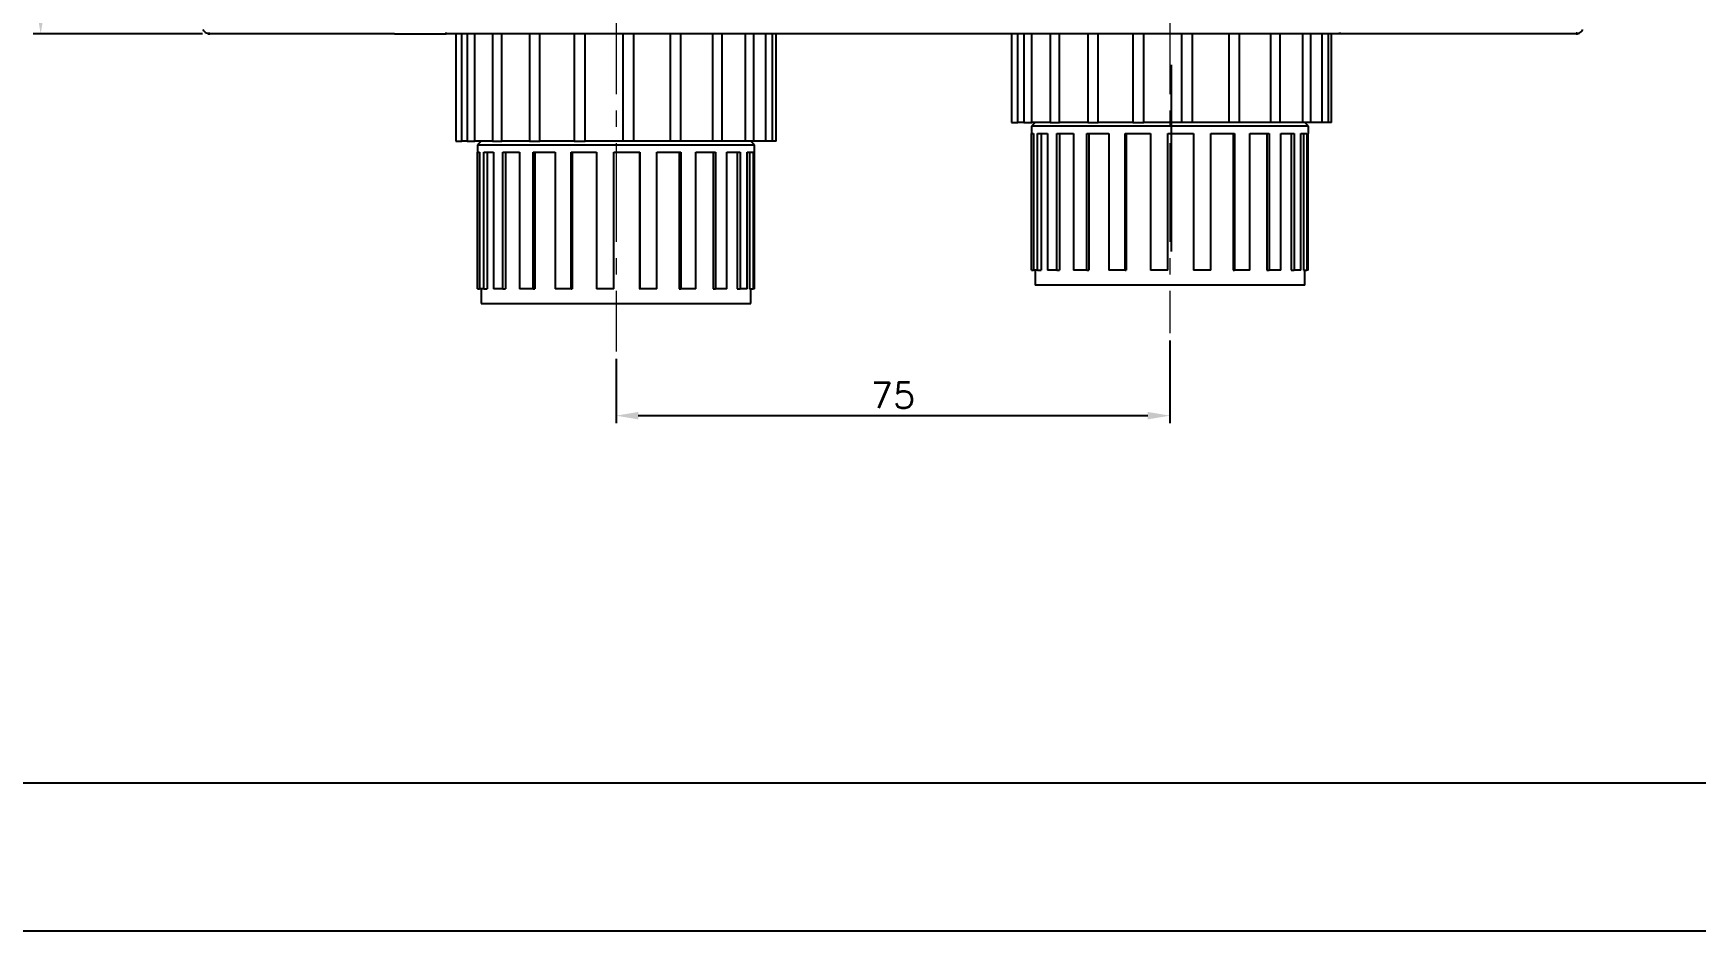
# Model space of a CAD drawing. Extents: x 39169 to 40010, y 18423 to 19017.
# Drawn here: x 39559.3 to 39784.4, y 18423.4 to 18545 of the extents above; entities that cross this region are included whole.
import ezdxf

# ---------------------------------------------------------------- set-up
doc = ezdxf.new("R2010")
doc.units = 0
doc.header["$LTSCALE"] = 7
doc.header["$MEASUREMENT"] = 0
doc.linetypes.add('CENTER2', pattern=[28.575, 19.05, -3.175, 3.175, -3.175])
doc.layers.get('0').update_dxf_attribs({"color": 2, "linetype": 'CONTINUOUS'})
for name, color, linetype in [('DIM', 2, 'CONTINUOUS'), ('DWG', 7, 'CONTINUOUS'), ('TXT', 4, 'CONTINUOUS')]:
    doc.layers.add(name, color=color, linetype=linetype)
doc.layers.add('중심선', color=1, linetype='CENTER2', lineweight=9)
doc.styles.add('GHS', font='romans', dxfattribs={"bigfont": 'ghs'})

# ---------------------------------------------------------------- blocks, each defined once
blk = doc.blocks.new('BORDER')
blk.add_line((0, 0), (1, 0))

msp = doc.modelspace()

# ---------------------------------------------------------------- linework, layer by layer
at = {"layer": 'DIM'}
for p, q in [((39582.2, 18544.86), (39559.29, 18544.86)), ((39713.2, 18503.36), (39713.2, 18492.17)), ((39638.2, 18500.86), (39638.2, 18492.17)), ((39710.2, 18493.17), (39641.2, 18493.17))]:
    msp.add_line(p, q, dxfattribs=at)
for points in [[(39559.79, 18547.86), (39560.79, 18547.86), (39560.29, 18544.86)], [(39641.2, 18493.67), (39641.2, 18492.67), (39638.2, 18493.17)], [(39710.2, 18493.67), (39710.2, 18492.67), (39713.2, 18493.17)]]:
    msp.add_solid(points, dxfattribs=at)
at = {"layer": 'DWG'}
for p, q in [((39736.2, 18544.86), (39615.19, 18544.86)), ((39616.51, 18544.86), (39616.51, 18530.36)), ((39617.33, 18530.36), (39617.33, 18544.86)), ((39618.05, 18544.86), (39618.05, 18530.36)), ((39619.1, 18530.36), (39619.1, 18544.86)), ((39621.48, 18544.86), (39621.48, 18530.36)), ((39622.73, 18530.36), (39622.73, 18544.86)), ((39626.48, 18544.86), (39626.48, 18530.36)), ((39627.88, 18530.36), (39627.88, 18544.86)), ((39632.55, 18544.86), (39632.55, 18530.36)), ((39634.03, 18530.36), (39634.03, 18544.86)), ((39639.1, 18544.86), (39639.1, 18530.36)), ((39640.6, 18530.36), (39640.6, 18544.86)), ((39645.54, 18544.86), (39645.54, 18530.36)), ((39646.99, 18530.36), (39646.99, 18544.86)), ((39651.26, 18544.86), (39651.26, 18530.36)), ((39652.59, 18530.36), (39652.59, 18544.86)), ((39655.7, 18544.86), (39655.7, 18530.36)), ((39656.86, 18530.36), (39656.86, 18544.86)), ((39658.43, 18544.86), (39658.43, 18530.36)), ((39659.37, 18530.36), (39659.37, 18544.86)), ((39659.88, 18530.36), (39659.88, 18544.86)), ((39691.77, 18544.86), (39691.77, 18532.86)), ((39692.61, 18532.86), (39692.61, 18544.86)), ((39693.43, 18544.86), (39693.43, 18532.86)), ((39694.5, 18532.86), (39694.5, 18544.86)), ((39696.98, 18544.86), (39696.98, 18532.86)), ((39698.24, 18532.86), (39698.24, 18544.86)), ((39702.07, 18544.86), (39702.07, 18532.86)), ((39703.47, 18532.86), (39703.47, 18544.86)), ((39708.19, 18544.86), (39708.19, 18532.86)), ((39709.67, 18532.86), (39709.67, 18544.86)), ((39714.75, 18544.86), (39714.75, 18532.86)), ((39716.25, 18532.86), (39716.25, 18544.86)), ((39721.16, 18544.86), (39721.16, 18532.86)), ((39722.6, 18532.86), (39722.6, 18544.86)), ((39726.81, 18544.86), (39726.81, 18532.86)), ((39728.13, 18532.86), (39728.13, 18544.86)), ((39731.15, 18544.86), (39731.15, 18532.86)), ((39732.29, 18532.86), (39732.29, 18544.86)), ((39733.76, 18544.86), (39733.76, 18532.86)), ((39734.68, 18532.86), (39734.68, 18544.86)), ((39735.06, 18532.86), (39735.06, 18544.86)), ((39691.77, 18532.86), (39692.61, 18532.86)), ((39693.43, 18532.86), (39692.61, 18532.86)), ((39693.43, 18532.86), (39694.5, 18532.86)), ((39694.95, 18532.86), (39694.45, 18532.36)), ((39694.45, 18532.36), (39694.45, 18531.36)), ((39731.95, 18532.36), (39694.45, 18532.36)), ((39696.98, 18532.86), (39694.5, 18532.86)), ((39696.98, 18532.86), (39698.24, 18532.86)), ((39702.07, 18532.86), (39698.24, 18532.86)), ((39702.07, 18532.86), (39703.47, 18532.86)), ((39708.21, 18532.86), (39703.47, 18532.86)), ((39708.19, 18532.86), (39709.67, 18532.86)), ((39714.75, 18532.86), (39709.67, 18532.86)), ((39716.25, 18532.86), (39714.75, 18532.86)), ((39721.16, 18532.86), (39716.24, 18532.86)), ((39722.6, 18532.86), (39721.16, 18532.86)), ((39726.81, 18532.86), (39722.6, 18532.86)), ((39728.13, 18532.86), (39726.81, 18532.86)), ((39731.15, 18532.86), (39728.13, 18532.86)), ((39732.29, 18532.86), (39731.15, 18532.86)), ((39731.95, 18532.36), (39731.45, 18532.86)), ((39731.95, 18531.36), (39731.95, 18532.36)), ((39733.76, 18532.86), (39732.29, 18532.86)), ((39734.68, 18532.86), (39733.76, 18532.86)), ((39735.06, 18532.86), (39734.68, 18532.86)), ((39616.51, 18530.36), (39617.33, 18530.36)), ((39618.05, 18530.36), (39617.33, 18530.36)), ((39618.05, 18530.36), (39619.1, 18530.36)), ((39621.48, 18530.36), (39619.1, 18530.36)), ((39619.95, 18530.36), (39619.45, 18529.86)), ((39619.45, 18529.86), (39619.45, 18528.86)), ((39619.45, 18529.86), (39656.95, 18529.86)), ((39621.48, 18530.36), (39622.73, 18530.36)), ((39626.48, 18530.36), (39622.73, 18530.36)), ((39626.48, 18530.36), (39627.88, 18530.36)), ((39632.58, 18530.36), (39627.88, 18530.36)), ((39632.55, 18530.36), (39634.03, 18530.36)), ((39639.1, 18530.36), (39634.03, 18530.36)), ((39640.6, 18530.36), (39639.1, 18530.36)), ((39645.54, 18530.36), (39640.6, 18530.36)), ((39646.99, 18530.36), (39645.54, 18530.36)), ((39651.26, 18530.36), (39646.99, 18530.36)), ((39652.59, 18530.36), (39651.26, 18530.36)), ((39655.7, 18530.36), (39652.59, 18530.36)), ((39656.86, 18530.36), (39655.7, 18530.36)), ((39656.95, 18529.86), (39656.45, 18530.36)), ((39658.43, 18530.36), (39656.86, 18530.36)), ((39656.95, 18528.86), (39656.95, 18529.86)), ((39659.37, 18530.36), (39658.43, 18530.36)), ((39659.88, 18530.36), (39659.37, 18530.36)), ((39694.45, 18512.86), (39694.45, 18531.36)), ((39694.45, 18531.36), (39694.72, 18531.36)), ((39694.72, 18531.36), (39694.72, 18512.86)), ((39695.28, 18512.86), (39695.28, 18531.36)), ((39695.28, 18531.36), (39696.62, 18531.36)), ((39695.75, 18531.36), (39695.75, 18512.86)), ((39696.62, 18531.36), (39696.62, 18512.86)), ((39697.87, 18512.86), (39697.87, 18531.36)), ((39697.87, 18531.36), (39700.14, 18531.36)), ((39698.25, 18531.36), (39698.25, 18512.86)), ((39700.14, 18531.36), (39700.14, 18512.86)), ((39701.96, 18512.86), (39701.96, 18531.36)), ((39701.96, 18531.36), (39704.94, 18531.36)), ((39702.22, 18531.36), (39702.22, 18512.86)), ((39704.94, 18531.36), (39704.94, 18512.86)), ((39707.14, 18531.36), (39710.55, 18531.36)), ((39707.14, 18512.86), (39707.14, 18531.36)), ((39707.26, 18531.36), (39707.26, 18512.86)), ((39710.55, 18531.36), (39710.55, 18512.86)), ((39712.92, 18512.86), (39712.92, 18531.36)), ((39712.92, 18531.36), (39716.41, 18531.36)), ((39716.37, 18531.36), (39716.37, 18512.86)), ((39716.41, 18531.36), (39716.41, 18512.86)), ((39718.73, 18531.36), (39721.96, 18531.36)), ((39718.73, 18512.86), (39718.73, 18531.36)), ((39721.77, 18531.36), (39721.77, 18512.86)), ((39721.96, 18531.36), (39721.96, 18512.86)), ((39724, 18531.36), (39726.66, 18531.36)), ((39724, 18512.86), (39724, 18531.36)), ((39726.33, 18531.36), (39726.33, 18512.86)), ((39726.66, 18531.36), (39726.66, 18512.86)), ((39728.2, 18531.36), (39730.03, 18531.36)), ((39728.2, 18512.86), (39728.2, 18531.36)), ((39729.6, 18531.36), (39729.6, 18512.86)), ((39730.03, 18531.36), (39730.03, 18512.86)), ((39730.94, 18512.86), (39730.94, 18531.36)), ((39730.94, 18531.36), (39731.76, 18531.36)), ((39731.27, 18531.36), (39731.27, 18512.86)), ((39731.76, 18531.36), (39731.76, 18512.86)), ((39731.94, 18512.86), (39731.94, 18531.36)), ((39731.95, 18531.36), (39731.94, 18531.36)), ((39619.45, 18510.36), (39619.45, 18528.86)), ((39619.45, 18528.86), (39619.72, 18528.86)), ((39619.72, 18528.86), (39619.72, 18510.36)), ((39620.28, 18528.86), (39621.62, 18528.86)), ((39620.28, 18510.36), (39620.28, 18528.86)), ((39620.75, 18528.86), (39620.75, 18510.36)), ((39621.62, 18528.86), (39621.62, 18510.36)), ((39622.87, 18528.86), (39625.14, 18528.86)), ((39622.87, 18510.36), (39622.87, 18528.86)), ((39623.25, 18528.86), (39623.25, 18510.36)), ((39625.14, 18528.86), (39625.14, 18510.36)), ((39626.96, 18528.86), (39629.94, 18528.86)), ((39626.96, 18510.36), (39626.96, 18528.86)), ((39627.22, 18528.86), (39627.22, 18510.36)), ((39629.94, 18528.86), (39629.94, 18510.36)), ((39632.14, 18528.86), (39635.55, 18528.86)), ((39632.14, 18510.36), (39632.14, 18528.86)), ((39632.26, 18528.86), (39632.26, 18510.36)), ((39635.55, 18528.86), (39635.55, 18510.36)), ((39637.92, 18528.86), (39641.41, 18528.86)), ((39637.92, 18510.36), (39637.92, 18528.86)), ((39641.37, 18528.86), (39641.37, 18510.36)), ((39641.41, 18528.86), (39641.41, 18510.36)), ((39643.73, 18510.36), (39643.73, 18528.86)), ((39643.73, 18528.86), (39646.96, 18528.86)), ((39646.77, 18528.86), (39646.77, 18510.36)), ((39646.96, 18528.86), (39646.96, 18510.36)), ((39649, 18528.86), (39651.66, 18528.86)), ((39649, 18510.36), (39649, 18528.86)), ((39651.33, 18528.86), (39651.33, 18510.36)), ((39651.66, 18528.86), (39651.66, 18510.36)), ((39653.2, 18528.86), (39655.03, 18528.86)), ((39653.2, 18510.36), (39653.2, 18528.86)), ((39654.6, 18528.86), (39654.6, 18510.36)), ((39655.03, 18528.86), (39655.03, 18510.36)), ((39655.94, 18528.86), (39656.76, 18528.86)), ((39655.94, 18510.36), (39655.94, 18528.86)), ((39656.27, 18528.86), (39656.27, 18510.36)), ((39656.76, 18528.86), (39656.76, 18510.36)), ((39656.95, 18528.86), (39656.94, 18528.86)), ((39656.94, 18510.36), (39656.94, 18528.86)), ((39694.45, 18512.86), (39694.72, 18512.86)), ((39695.28, 18512.86), (39694.72, 18512.86)), ((39694.95, 18512.86), (39694.95, 18510.86)), ((39695.28, 18512.86), (39695.75, 18512.86)), ((39697.87, 18512.86), (39696.62, 18512.86)), ((39697.87, 18512.86), (39698.25, 18512.86)), ((39701.96, 18512.86), (39700.14, 18512.86)), ((39701.96, 18512.86), (39702.22, 18512.86)), ((39707.14, 18512.86), (39704.94, 18512.86)), ((39707.14, 18512.86), (39707.26, 18512.86)), ((39712.92, 18512.86), (39710.55, 18512.86)), ((39716.37, 18512.86), (39716.41, 18512.86)), ((39718.73, 18512.86), (39716.41, 18512.86)), ((39721.77, 18512.86), (39721.96, 18512.86)), ((39724, 18512.86), (39721.96, 18512.86)), ((39726.33, 18512.86), (39726.66, 18512.86)), ((39728.2, 18512.86), (39726.66, 18512.86)), ((39729.6, 18512.86), (39730.03, 18512.86)), ((39730.94, 18512.86), (39730.03, 18512.86)), ((39731.27, 18512.86), (39731.76, 18512.86)), ((39731.45, 18510.86), (39731.45, 18512.86)), ((39731.94, 18512.86), (39731.76, 18512.86)), ((39619.45, 18510.36), (39619.72, 18510.36)), ((39620.28, 18510.36), (39619.72, 18510.36)), ((39619.95, 18510.36), (39619.95, 18508.36)), ((39620.28, 18510.36), (39620.75, 18510.36)), ((39622.87, 18510.36), (39621.62, 18510.36)), ((39622.87, 18510.36), (39623.25, 18510.36)), ((39626.96, 18510.36), (39625.14, 18510.36)), ((39626.96, 18510.36), (39627.22, 18510.36)), ((39632.14, 18510.36), (39629.94, 18510.36)), ((39632.14, 18510.36), (39632.26, 18510.36)), ((39637.92, 18510.36), (39635.55, 18510.36)), ((39641.37, 18510.36), (39641.41, 18510.36)), ((39643.73, 18510.36), (39641.41, 18510.36)), ((39646.77, 18510.36), (39646.96, 18510.36)), ((39649, 18510.36), (39646.96, 18510.36)), ((39651.33, 18510.36), (39651.66, 18510.36)), ((39653.2, 18510.36), (39651.66, 18510.36)), ((39654.6, 18510.36), (39655.03, 18510.36)), ((39655.94, 18510.36), (39655.03, 18510.36)), ((39656.27, 18510.36), (39656.76, 18510.36)), ((39656.45, 18508.36), (39656.45, 18510.36)), ((39656.94, 18510.36), (39656.76, 18510.36)), ((39731.45, 18510.86), (39694.95, 18510.86)), ((39619.95, 18508.36), (39656.45, 18508.36))]:
    msp.add_line(p, q, dxfattribs=at)
for centre, start_param, end_param in [((39615.19, 18545.36), 0, 0.927989), ((39736.2, 18545.36), 5.355197, 6.283185)]:
    msp.add_ellipse(centre, major_axis=(0, -0.5), ratio=0.013735, start_param=start_param, end_param=end_param, dxfattribs=at)
for points, degree, knots in [([(39582.92, 18544.9), (39582.81, 18544.93), (39582.72, 18544.98), (39582.54, 18545.1), (39582.46, 18545.18), (39582.35, 18545.33), (39582.31, 18545.4), (39582.28, 18545.47)], 3, [0, 0, 0, 0, 0.363068, 0.363068, 0.72733, 0.72733, 1, 1, 1, 1]), ([(39615.19, 18544.86), (39615.19, 18544.86), (39615.19, 18544.86), (39615.19, 18544.87), (39615.19, 18544.87), (39615.19, 18544.88), (39615.19, 18544.88), (39615.19, 18544.89), (39615.19, 18544.9), (39615.2, 18544.92), (39615.2, 18544.93), (39615.2, 18544.95), (39615.2, 18544.96), (39615.2, 18544.98), (39615.2, 18545), (39615.2, 18545.02), (39615.2, 18545.04), (39615.2, 18545.06), (39615.2, 18545.06)], 3, [0, 0, 0, 0, 0.060672, 0.122058, 0.184069, 0.24661, 0.309582, 0.372882, 0.436401, 0.50003, 0.563659, 0.627176, 0.690473, 0.753442, 0.815979, 0.877984, 0.939363, 1, 1, 1, 1]), ([(39736.2, 18544.86), (39736.2, 18544.86), (39736.2, 18544.86), (39736.2, 18544.87), (39736.2, 18544.87), (39736.2, 18544.88), (39736.2, 18544.88), (39736.2, 18544.89), (39736.2, 18544.9), (39736.2, 18544.92), (39736.2, 18544.93), (39736.2, 18544.95), (39736.2, 18544.96), (39736.2, 18544.98), (39736.2, 18545), (39736.2, 18545.02), (39736.2, 18545.04), (39736.2, 18545.06), (39736.2, 18545.06)], 3, [0, 0, 0, 0, 0.060672, 0.122058, 0.184069, 0.24661, 0.309582, 0.372882, 0.436401, 0.50003, 0.563659, 0.627176, 0.690473, 0.753442, 0.815979, 0.877984, 0.939363, 1, 1, 1, 1]), ([(39768.48, 18544.9), (39768.58, 18544.93), (39768.68, 18544.98), (39768.85, 18545.1), (39768.93, 18545.18), (39769.05, 18545.33), (39769.09, 18545.4), (39769.12, 18545.47)], 3, [0, 0, 0, 0, 0.363068, 0.363068, 0.72733, 0.72733, 1, 1, 1, 1]), ([(39583.17, 18544.95), (39583.17, 18544.95), (39583.16, 18544.95), (39583.08, 18544.93), (39583, 18544.92), (39582.92, 18544.9)], 3, [0, 0, 0, 0, 0.027225, 0.027225, 1, 1, 1, 1]), ([(39582.92, 18544.9), (39582.99, 18544.88), (39583.07, 18544.87), (39583.16, 18544.86), (39583.17, 18544.86), (39583.19, 18544.86), (39583.19, 18544.86), (39583.2, 18544.86)], 3, [0, 0, 0, 0, 0.807942, 0.807942, 0.981561, 0.981561, 1, 1, 1, 1]), ([(39608.2, 18544.95), (39608.2, 18544.95), (39608.2, 18544.94), (39608.2, 18544.93), (39608.2, 18544.92), (39608.2, 18544.91), (39608.2, 18544.91), (39608.2, 18544.9), (39608.2, 18544.89), (39608.2, 18544.89), (39608.2, 18544.88), (39608.2, 18544.88), (39608.2, 18544.87), (39608.2, 18544.87), (39608.19, 18544.87), (39608.19, 18544.86), (39608.19, 18544.86), (39608.19, 18544.86), (39608.19, 18544.86)], 3, [0, 0, 0, 0, 0.061661, 0.123679, 0.18597, 0.248491, 0.311196, 0.374041, 0.43698, 0.499966, 0.562952, 0.625892, 0.688739, 0.751448, 0.813973, 0.876268, 0.938292, 1, 1, 1, 1]), ([(39608.19, 18544.86), (39609.34, 18544.86), (39611.68, 18544.86), (39614.01, 18544.86), (39615.19, 18544.86)], 3, [0, 0, 0, 0, 0.492685, 1, 1, 1, 1]), ([(39743.2, 18544.86), (39742.05, 18544.86), (39739.72, 18544.86), (39737.38, 18544.86), (39736.2, 18544.86)], 3, [0, 0, 0, 0, 0.492685, 1, 1, 1, 1]), ([(39743.2, 18544.95), (39743.2, 18544.95), (39743.2, 18544.94), (39743.2, 18544.93), (39743.2, 18544.92), (39743.2, 18544.91), (39743.2, 18544.91), (39743.2, 18544.9), (39743.2, 18544.89), (39743.2, 18544.89), (39743.2, 18544.88), (39743.2, 18544.88), (39743.2, 18544.87), (39743.2, 18544.87), (39743.2, 18544.87), (39743.2, 18544.86), (39743.2, 18544.86), (39743.2, 18544.86), (39743.2, 18544.86)], 3, [0, 0, 0, 0, 0.061661, 0.123679, 0.18597, 0.248491, 0.311196, 0.374041, 0.43698, 0.499966, 0.562952, 0.625892, 0.688739, 0.751448, 0.813973, 0.876268, 0.938292, 1, 1, 1, 1]), ([(39768.2, 18544.86), (39768.2, 18544.86), (39768.2, 18544.86), (39768.29, 18544.86), (39768.39, 18544.88), (39768.48, 18544.9)], 3, [0, 0, 0, 0, 0.018389, 0.018389, 1, 1, 1, 1]), ([(39768.48, 18544.9), (39768.39, 18544.92), (39768.31, 18544.93), (39768.23, 18544.95), (39768.23, 18544.95), (39768.22, 18544.95)], 3, [0, 0, 0, 0, 0.972698, 0.972698, 1, 1, 1, 1]), ([(39713.41, 18515.41), (39713.41, 18520.41), (39713.41, 18540.67)], 1, [0, 0, 0.197911, 1, 1])]:
    msp.add_open_spline(points, degree=degree, knots=knots, dxfattribs=at)
for points, degree in [([(39599.46, 18544.86), (39583.2, 18544.86)], 1), ([(39608.19, 18544.86), (39599.46, 18544.86)], 1), ([(39615.19, 18544.86), (39615.19, 18544.86), (39615.19, 18544.86), (39615.19, 18544.86)], 3), ([(39736.2, 18544.86), (39736.2, 18544.86), (39736.2, 18544.86), (39736.2, 18544.86)], 3), ([(39756.2, 18544.86), (39743.2, 18544.86)], 1), ([(39768.2, 18544.86), (39756.2, 18544.86)], 1)]:
    msp.add_open_spline(points, degree=degree, dxfattribs=at)
at = {"layer": 'TXT'}
msp.add_line((39979.52, 18443.42), (39193.52, 18443.42), dxfattribs=at)
at = {"layer": '중심선', "linetype": 'CENTER2', "ltscale": 0.1}
for points, knots in [([(39638.2, 18550.06), (39638.2, 18540.55), (39638.2, 18535.55), (39638.2, 18501.86)], [-0.245765, -0.245765, 0, 0.129228, 1, 1]), ([(39713.2, 18550.06), (39713.2, 18539.36), (39713.2, 18534.36), (39713.2, 18504.36)], [-0.305722, -0.305722, 0, 0.142857, 1, 1])]:
    msp.add_open_spline(points, degree=1, knots=knots, dxfattribs=at)

# ---------------------------------------------------------------- block references
at = {"xscale": 841, "yscale": 594.0000000000002, "zscale": 841}
msp.add_blockref('BORDER', (39168.52, 18423.42), dxfattribs=at)

# ---------------------------------------------------------------- texts
at = {"layer": 'DIM', "insert": (39675.7, 18495.92), "char_height": 3.5, "attachment_point": 5, "style": 'GHS'}
msp.add_mtext('\\A1;75', dxfattribs=at)

doc.saveas('drawing.dxf')
